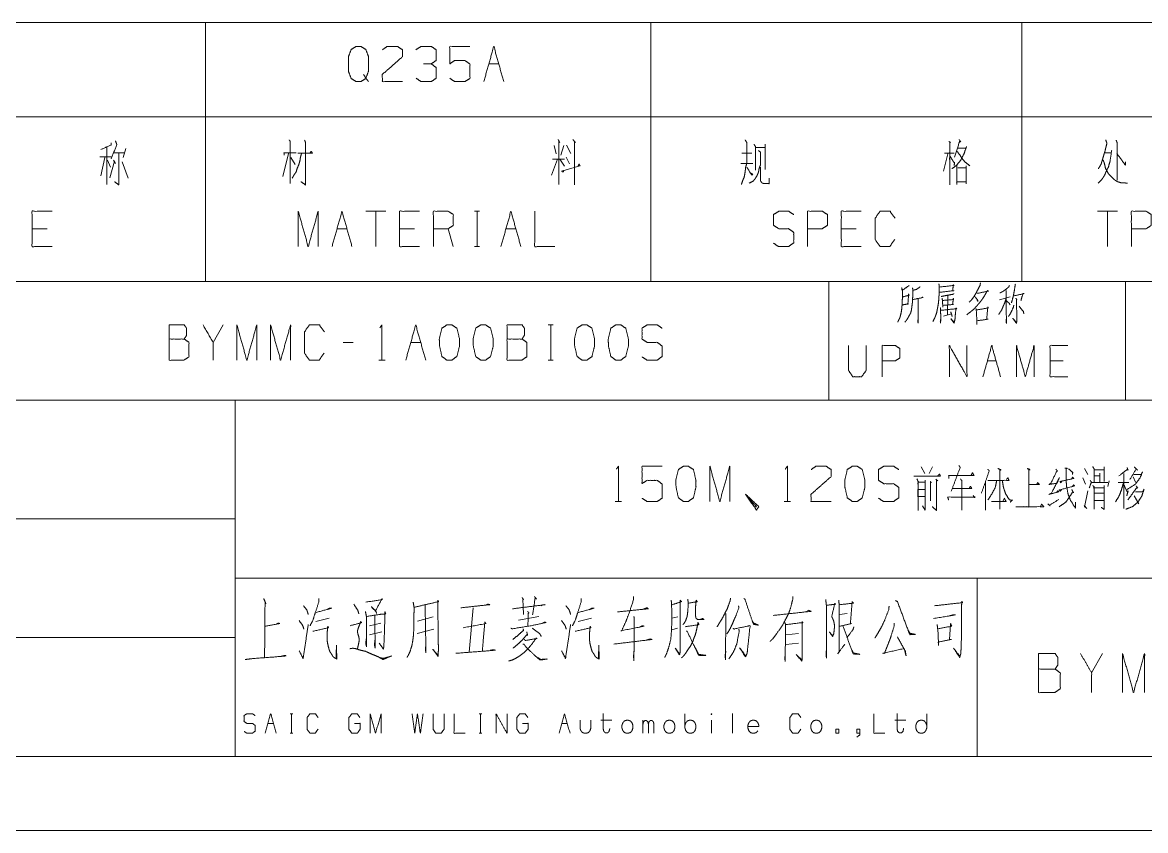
# Model space of a CAD drawing. Header units: millimetres. Extents: x 0 to 210, y 0 to 297.
# Drawn here: x 60.7 to 136.3, y 0 to 54.5 of the extents above; entities that cross this region are included whole.
import ezdxf

# ---------------------------------------------------------------- set-up
doc = ezdxf.new("R2010")
doc.units = ezdxf.units.MM
doc.layers.add('101', color=7, linetype='Continuous', true_color=0xffffff)

msp = doc.modelspace()

# ---------------------------------------------------------------- linework, layer by layer
at = {"layer": '101', "color": 72, "linetype": 'Continuous', "lineweight": 18}
for p, q in [((33, 54.463), (73, 54.463)), ((73, 54.463), (103, 54.463)), ((73, 54.463), (73, 48.113)), ((103, 54.463), (103, 48.113)), ((103, 54.463), (128, 54.463)), ((128, 54.463), (128, 48.113)), ((128, 54.463), (158, 54.463)), ((92.087, 51.675), (92.759, 51.675)), ((33, 48.113), (73, 48.113)), ((73, 48.113), (103, 48.113)), ((73, 48.113), (73, 37)), ((103, 48.113), (128, 48.113)), ((103, 48.113), (103, 37)), ((128, 48.113), (158, 48.113)), ((128, 48.113), (128, 37)), ((96.495, 46.175), (96.618, 45.6)), ((97.149, 46.175), (96.936, 45.525)), ((97.325, 46.2), (97.608, 45.625)), ((110.703, 46.25), (110.703, 44.55)), ((66.355, 46.075), (66.355, 43.55)), ((66.779, 45.675), (67.556, 45.675)), ((67.627, 45.975), (67.45, 45.35)), ((78.601, 45.625), (78.212, 44.075)), ((109.147, 45.65), (109.819, 45.65)), ((110.102, 46.025), (110.703, 46.025)), ((123.018, 45.6), (122.735, 44.45)), ((133.601, 45.675), (134.025, 45.675)), ((65.877, 45.4), (66.637, 45.4)), ((66.213, 45.35), (65.948, 44.125)), ((66.39, 45.175), (66.602, 44.7)), ((66.867, 45.125), (66.549, 44)), ((66.796, 45.175), (66.938, 44.95)), ((67.38, 45.075), (67.786, 43.975)), ((78.742, 45.35), (79.043, 44.9)), ((96.724, 45.25), (96.318, 44.175)), ((96.371, 45.25), (97.184, 45.25)), ((96.866, 45.25), (97.184, 44.775)), ((97.308, 45.375), (97.52, 44.925)), ((109.059, 44.95), (109.872, 44.95)), ((85.143, 41.737), (83.8, 41.737)), ((84.472, 41.737), (84.472, 39.362)), ((91.124, 41.737), (91.46, 41.737)), ((91.301, 41.737), (91.301, 39.362)), ((134.449, 41.737), (133.106, 41.737)), ((133.778, 41.737), (133.778, 39.362)), ((62.325, 40.563), (61.318, 40.563)), ((81.859, 40.563), (82.531, 40.563)), ((87.084, 40.563), (86.076, 40.563)), ((89.696, 39.362), (89.36, 40.563)), ((93.242, 40.563), (93.913, 40.563)), ((116.847, 40.563), (115.839, 40.563)), ((91.124, 39.362), (91.46, 39.362)), ((33, 37), (73, 37)), ((73, 37), (103, 37)), ((103, 37), (128, 37)), ((128, 37), (158, 37)), ((123.012, 36.054), (122.996, 34.751)), ((126.507, 35.767), (127.226, 35.966)), ((122.715, 34.663), (123.262, 34.818)), ((74.177, 34.078), (73.505, 32.903)), ((96.093, 34.078), (96.429, 34.078)), ((96.27, 34.078), (96.27, 31.703)), ((82.947, 32.903), (82.275, 32.903)), ((86.828, 32.903), (87.5, 32.903)), ((84.675, 31.703), (85.1, 31.703)), ((96.093, 31.703), (96.429, 31.703)), ((125.679, 31.649), (126.273, 31.649)), ((130.798, 31.649), (129.909, 31.649)), ((121.223, 24.503), (121.47, 24.053)), ((121.983, 24.503), (121.771, 24.053)), ((132.234, 24.403), (132.446, 24.003)), ((132.888, 24.303), (133.542, 24.303)), ((133.559, 24.503), (133.559, 23.528)), ((132.11, 23.778), (132.305, 23.353)), ((132.87, 23.903), (133.277, 23.903)), ((133.259, 24.078), (133.259, 23.453)), ((133.878, 23.578), (133.789, 23.178)), ((135.5, 23.828), (135.659, 23.478)), ((125.563, 23.453), (125.563, 21.603)), ((132.234, 21.803), (132.446, 22.903)), ((132.658, 23.453), (133.789, 23.453)), ((132.817, 23.103), (133.542, 23.103)), ((132.905, 22.728), (133.524, 22.728)), ((100.611, 22.178), (101.035, 22.178)), ((111.993, 22.178), (112.417, 22.178)), ((124.825, 22.428), (124.736, 22.603)), ((126.818, 22.378), (126.73, 22.178)), ((132.87, 22.253), (133.559, 22.253)), ((135.571, 22.553), (135.889, 22.028)), ((121.311, 21.878), (121.488, 21.603)), ((132.199, 21.903), (132.393, 21.703)), ((88.333, 14.393), (87.284, 14.117)), ((91.039, 15.014), (90.771, 12.013)), ((94.087, 14.186), (95.453, 14.428)), ((104.817, 14.393), (104.427, 14.324)), ((113.645, 14.842), (113.45, 14.738)), ((116.229, 14.635), (115.717, 14.566)), ((80.432, 14.083), (81.334, 14.324)), ((84.041, 13.807), (84.821, 13.979)), ((98.111, 14.083), (99.014, 14.324)), ((104.793, 13.634), (104.427, 13.531)), ((84.041, 13.186), (84.87, 13.393)), ((87.26, 13.289), (88.382, 13.565)), ((112.962, 13.289), (112.108, 13.186)), ((112.108, 12.53), (112.962, 12.634)), ((133.445, 11.925), (132.704, 10.628)), ((78.705, 7.873), (78.89, 7.873)), ((78.803, 7.873), (78.803, 6.562)), ((91.434, 7.873), (91.619, 7.873)), ((91.532, 7.873), (91.532, 6.562)), ((105.304, 6.907), (105.304, 7.873)), ((108.504, 7.887), (108.504, 6.562)), ((77.203, 7.224), (77.574, 7.224)), ((97.004, 7.224), (97.374, 7.224)), ((99.647, 7.431), (100.379, 7.431)), ((102.476, 6.562), (102.476, 7.431)), ((107.089, 7.431), (107.089, 6.562)), ((119.448, 7.431), (120.18, 7.431)), ((78.705, 6.562), (78.89, 6.562)), ((91.434, 6.562), (91.619, 6.562))]:
    msp.add_line(p, q, dxfattribs=at)
at = {"layer": '101', "color": 133, "linetype": 'Continuous', "lineweight": 18}
for p, q in [((25, 37), (205, 37)), ((115, 37), (115, 29)), ((135, 37), (135, 29)), ((25, 29), (205, 29)), ((75, 29), (75, 5)), ((25, 21), (75, 21)), ((75, 17), (184, 17)), ((125, 17), (125, 5)), ((25, 13), (75, 13)), ((25, 5), (205, 5)), ((25, 5), (205, 5)), ((0, 0), (210, 0))]:
    msp.add_line(p, q, dxfattribs=at)
at = {"layer": '101', "color": 72, "linetype": 'Continuous', "lineweight": 18}
for points, knots in [([(83.653, 50.95), (83.812, 50.7), (83.476, 50.475), (83.14, 50.475), (82.804, 50.7), (82.628, 51.175), (82.628, 52.15), (82.804, 52.625), (83.14, 52.85), (83.476, 52.85), (83.812, 52.625), (83.989, 52.15), (83.989, 51.2), (83.812, 50.7), (83.989, 50.475)], [0, 0, 0.043279, 0.102318, 0.151366, 0.210406, 0.284429, 0.426832, 0.500854, 0.559894, 0.608943, 0.667982, 0.742005, 0.880756, 0.958211, 1, 1]), ([(84.922, 52.625), (85.24, 52.85), (85.929, 52.85), (86.265, 52.625), (86.265, 52.15), (84.904, 50.95), (84.922, 50.475), (86.265, 50.475)], [0, 0, 0.069692, 0.192978, 0.265274, 0.350227, 0.67474, 0.759752, 1, 1]), ([(88.206, 51.675), (88.542, 51.9), (88.542, 52.625), (88.206, 52.85), (87.516, 52.85), (87.181, 52.625)], [0, 0, 0.153875, 0.429853, 0.583728, 0.846125, 1, 1]), ([(89.457, 50.7), (89.793, 50.475), (90.482, 50.475), (90.818, 50.7), (90.818, 51.65), (90.482, 51.9), (89.793, 51.9), (89.457, 51.675), (89.457, 52.85), (90.818, 52.85)], [0, 0, 0.062228, 0.168344, 0.230572, 0.376816, 0.441265, 0.547381, 0.609609, 0.790489, 1, 1]), ([(87.198, 50.7), (87.516, 50.475), (88.206, 50.475), (88.542, 50.7), (88.542, 51.425), (88.206, 51.675), (87.693, 51.675)], [0, 0, 0.124121, 0.343688, 0.472447, 0.703378, 0.836733, 1, 1]), ([(66.637, 46.35), (66.637, 46.2), (65.948, 45.9)], [0, 0, 0.166334, 1, 1]), ([(66.938, 46.475), (67.026, 46.225), (66.637, 45.275)], [0, 0, 0.205287, 1, 1]), ([(78.636, 46.55), (78.707, 46.45), (78.707, 43.6)], [0, 0, 0.041201, 1, 1]), ([(79.679, 46.525), (79.732, 46.375), (79.732, 43.525), (79.432, 43.725)], [0, 0, 0.047209, 0.892895, 1, 1]), ([(96.76, 46.575), (96.866, 46.375), (96.813, 46.45), (96.813, 43.55)], [0, 0, 0.070343, 0.098885, 1, 1]), ([(97.75, 46.575), (97.926, 46.375), (97.856, 46.45), (97.856, 43.525)], [0, 0, 0.081004, 0.112287, 1, 1]), ([(109.359, 46.55), (109.483, 46.35), (109.483, 45), (109.395, 44.7), (109.359, 44.375), (109.289, 44.025), (109.2, 43.825), (109.112, 43.55)], [0, 0, 0.076124, 0.513098, 0.61433, 0.720148, 0.835726, 0.906502, 1, 1]), ([(109.96, 46.25), (110.049, 46.1), (110.049, 44.5)], [0, 0, 0.098129, 1, 1]), ([(123.089, 46.45), (123.195, 46.35), (123.142, 46.425), (123.142, 43.525), (123.142, 45.65), (122.788, 45.65), (123.442, 45.65)], [0, 0, 0.023248, 0.037897, 0.500409, 0.839319, 0.895699, 1, 1]), ([(123.778, 46.575), (123.884, 46.425), (123.814, 46.45), (123.46, 45.375)], [0, 0, 0.13213, 0.186063, 1, 1]), ([(133.654, 46.55), (133.742, 46.325), (133.654, 46), (133.619, 45.825), (133.548, 45.6), (133.477, 45.35), (133.407, 45.125), (133.353, 44.925), (133.265, 44.775), (133.159, 44.6)], [0, 0, 0.116543, 0.278922, 0.364994, 0.478699, 0.603955, 0.717661, 0.817415, 0.901348, 1, 1]), ([(134.361, 46.525), (134.432, 46.35), (134.432, 43.825)], [0, 0, 0.06955, 1, 1]), ([(67.15, 45.675), (67.15, 43.525), (66.867, 43.725)], [0, 0, 0.861249, 1, 1]), ([(78.3, 45.525), (78.283, 45.675), (79.096, 45.675)], [0, 0, 0.156665, 1, 1]), ([(79.467, 45.625), (79.396, 45.375), (79.361, 45.15), (79.29, 44.9), (79.184, 44.65), (79.096, 44.375), (78.954, 44.175), (78.848, 43.975)], [0, 0, 0.146032, 0.274052, 0.420084, 0.572725, 0.735081, 0.872758, 1, 1]), ([(79.22, 45.65), (80.209, 45.65), (80.121, 45.775), (80.015, 45.65)], [0, 0, 0.757415, 0.87456, 1, 1]), ([(110.261, 45.825), (110.385, 45.725), (110.385, 44.85), (110.296, 44.6), (110.261, 44.375), (110.19, 44.2), (110.049, 43.95), (109.907, 43.775), (109.624, 43.625)], [0, 0, 0.062433, 0.405832, 0.509894, 0.59928, 0.673353, 0.786074, 0.87437, 1, 1]), ([(123.177, 45.425), (123.478, 44.95), (123.478, 45.025), (123.442, 44.825)], [0, 0, 0.668994, 0.75826, 1, 1]), ([(123.708, 46), (124.255, 46), (124.273, 46.1), (124.114, 45.625), (123.884, 45.175), (123.619, 44.85), (123.301, 44.6)], [0, 0, 0.220962, 0.261916, 0.463927, 0.667688, 0.836827, 1, 1]), ([(123.637, 45.775), (123.814, 45.55), (124.008, 45.25), (124.185, 45.05), (124.503, 44.8)], [0, 0, 0.21756, 0.48939, 0.692336, 1, 1]), ([(134.061, 45.85), (133.954, 45.125), (133.884, 44.9), (133.848, 44.725), (133.742, 44.55), (133.654, 44.35), (133.601, 44.2), (133.477, 44), (133.371, 43.85), (133.141, 43.625)], [0, 0, 0.296654, 0.39214, 0.464421, 0.547268, 0.635794, 0.700206, 0.795423, 0.869796, 1, 1]), ([(134.396, 45.65), (134.98, 44.85), (134.98, 45.075)], [0, 0, 0.814823, 1, 1]), ([(97.149, 44.5), (97.096, 44.375), (96.99, 44.45), (98.227, 44.8), (98.174, 44.925), (98.103, 44.775)], [0, 0, 0.073273, 0.143367, 0.837239, 0.910514, 1, 1]), ([(109.465, 44.7), (109.819, 44.175), (109.872, 44.225), (109.731, 44.325)], [0, 0, 0.720053, 0.802973, 1, 1]), ([(110.402, 44.7), (110.402, 43.775), (110.491, 43.65), (110.632, 43.6), (110.985, 43.6), (110.985, 43.975)], [0, 0, 0.472766, 0.551006, 0.627665, 0.808337, 1, 1]), ([(123.619, 44.8), (123.619, 43.55), (123.619, 43.725), (124.255, 43.725), (124.255, 43.6), (124.255, 44.8), (124.255, 44.675), (123.69, 44.675)], [0, 0, 0.306606, 0.349531, 0.505606, 0.536266, 0.830607, 0.861268, 1, 1]), ([(133.477, 45.2), (133.548, 45.025), (133.601, 44.825), (133.636, 44.65), (133.813, 44.3), (133.901, 44.2), (134.149, 43.95), (134.29, 43.825), (134.467, 43.725), (134.714, 43.65), (134.944, 43.65), (135.121, 43.625)], [0, 0, 0.075193, 0.157622, 0.228748, 0.384953, 0.438117, 0.578252, 0.653438, 0.734338, 0.837349, 0.928887, 1, 1]), ([(62.661, 39.362), (61.318, 39.362), (61.318, 41.737), (62.661, 41.737)], [0, 0, 0.26539, 0.73461, 1, 1]), ([(79.247, 39.362), (79.247, 41.737), (79.919, 39.362), (80.59, 41.737), (80.59, 39.362)], [0, 0, 0.245192, 0.5, 0.754808, 1, 1]), ([(81.524, 39.362), (82.195, 41.737), (82.867, 39.362)], [0, 0, 0.5, 1, 1]), ([(87.42, 39.362), (86.076, 39.362), (86.076, 41.737), (87.42, 41.737)], [0, 0, 0.265391, 0.734609, 1, 1]), ([(88.353, 39.362), (88.353, 41.737), (89.36, 41.737), (89.696, 41.513), (89.696, 40.788), (89.36, 40.563), (88.353, 40.563)], [0, 0, 0.400952, 0.571035, 0.639278, 0.761674, 0.829917, 1, 1]), ([(95.182, 41.737), (95.182, 39.362), (96.526, 39.362)], [0, 0, 0.638733, 1, 1]), ([(111.269, 39.588), (111.604, 39.362), (112.294, 39.362), (112.63, 39.613), (112.63, 40.313), (112.294, 40.563), (111.622, 40.563), (111.269, 40.788), (111.269, 41.513), (111.622, 41.737), (112.294, 41.737), (112.63, 41.513)], [0, 0, 0.068036, 0.184055, 0.254519, 0.372335, 0.4428, 0.555844, 0.62637, 0.748394, 0.81892, 0.931964, 1, 1]), ([(113.563, 39.362), (113.563, 41.737), (114.57, 41.737), (114.906, 41.513), (114.906, 40.788), (114.553, 40.563), (113.563, 40.563)], [0, 0, 0.401146, 0.571312, 0.639588, 0.762044, 0.832819, 1, 1]), ([(117.183, 39.362), (115.839, 39.362), (115.839, 41.737), (117.183, 41.737)], [0, 0, 0.26539, 0.73461, 1, 1]), ([(119.441, 39.838), (119.106, 39.362), (118.452, 39.362), (118.116, 39.838), (118.116, 41.263), (118.452, 41.737), (119.123, 41.737), (119.459, 41.263)], [0, 0, 0.114569, 0.243367, 0.357936, 0.638584, 0.753153, 0.885432, 1, 1]), ([(135.383, 39.362), (135.383, 41.737), (136.39, 41.737), (136.726, 41.513), (136.726, 40.788), (136.39, 40.563), (135.383, 40.563)], [0, 0, 0.400952, 0.571035, 0.639278, 0.761674, 0.829917, 1, 1]), ([(120.421, 36.739), (120.359, 36.695), (119.937, 36.407), (119.906, 36.584), (119.953, 36.407), (119.953, 35.833), (119.937, 35.48), (119.922, 35.237), (119.89, 34.994), (119.843, 34.774), (119.781, 34.553), (119.703, 34.398), (119.641, 34.266)], [0, 0, 0.024363, 0.186801, 0.243941, 0.302153, 0.485022, 0.597667, 0.675194, 0.753199, 0.825098, 0.89819, 0.953346, 1, 1]), ([(121.155, 36.65), (120.905, 36.474), (120.671, 36.407), (120.64, 36.584), (120.671, 36.319), (120.655, 36.054), (120.64, 35.767), (120.624, 35.524), (120.593, 35.303), (120.562, 35.061), (120.515, 34.884), (120.437, 34.751), (120.359, 34.597), (120.281, 34.464), (120.203, 34.354), (120.124, 34.266)], [0, 0, 0.096321, 0.172939, 0.229417, 0.313418, 0.396987, 0.487496, 0.564125, 0.634337, 0.711437, 0.768975, 0.817389, 0.871906, 0.920319, 0.962889, 1, 1]), ([(122.419, 36.849), (122.434, 36.65), (122.434, 36.297), (122.419, 35.966), (122.403, 35.745), (122.372, 35.458), (122.325, 35.215), (122.278, 34.95), (122.216, 34.751), (122.138, 34.553), (122.013, 34.31)], [0, 0, 0.076502, 0.212087, 0.33934, 0.424292, 0.535106, 0.630037, 0.733303, 0.813246, 0.895185, 1, 1]), ([(122.465, 36.628), (123.433, 36.739), (123.387, 36.783), (123.34, 36.385), (123.418, 36.385), (122.45, 36.275)], [0, 0, 0.391079, 0.41692, 0.577582, 0.608917, 1, 1]), ([(124.994, 36.231), (125.041, 36.209), (125.743, 36.363), (125.696, 36.407), (125.571, 36.187), (125.431, 35.944), (125.29, 35.745), (125.134, 35.546), (124.963, 35.348), (124.775, 35.149), (124.572, 34.972), (124.416, 34.862), (124.291, 34.751)], [0, 0, 0.017096, 0.254607, 0.275862, 0.359625, 0.452277, 0.53264, 0.616084, 0.702808, 0.792985, 0.881825, 0.94496, 1, 1]), ([(125.212, 36.915), (125.197, 36.761), (125.009, 36.407), (124.9, 36.187), (124.775, 35.988), (124.619, 35.767), (124.463, 35.613)], [0, 0, 0.101774, 0.363751, 0.525154, 0.678922, 0.85608, 1, 1]), ([(127.163, 36.739), (127.132, 36.65), (126.929, 36.474), (126.71, 36.319), (126.523, 36.231)], [0, 0, 0.111852, 0.433096, 0.752713, 1, 1]), ([(126.945, 36.407), (126.96, 34.663), (126.976, 34.177), (126.945, 34.266), (126.96, 34.464)], [0, 0, 0.691282, 0.883883, 0.921006, 1, 1]), ([(127.569, 36.827), (127.553, 36.717), (127.475, 36.253), (127.413, 35.944), (127.304, 35.568)], [0, 0, 0.086565, 0.451628, 0.696475, 1, 1]), ([(119.984, 35.414), (120.015, 35.436), (120.374, 35.502), (120.327, 35.48), (120.374, 36.165), (120.405, 36.076), (119.968, 35.966)], [0, 0, 0.022686, 0.239276, 0.269989, 0.676988, 0.732559, 1, 1]), ([(120.655, 35.789), (121.358, 35.922), (121.311, 35.944), (121.233, 35.9)], [0, 0, 0.834812, 0.895274, 1, 1]), ([(121.014, 35.833), (121.014, 34.199), (120.999, 34.31), (121.014, 34.487)], [0, 0, 0.849784, 0.907773, 1, 1]), ([(123.418, 36.187), (123.371, 36.143), (122.981, 36.076), (122.762, 36.032), (122.559, 35.988)], [0, 0, 0.072252, 0.516596, 0.766865, 1, 1]), ([(122.637, 35.878), (122.653, 35.723), (122.684, 35.281), (122.668, 35.392), (123.402, 35.458), (123.34, 35.458), (123.387, 35.855), (123.418, 35.789), (122.653, 35.723)], [0, 0, 0.056492, 0.217482, 0.25803, 0.525927, 0.548636, 0.694166, 0.720796, 1, 1]), ([(124.822, 35.988), (124.853, 35.966), (125.025, 35.767), (125.041, 35.657), (124.978, 35.811)], [0, 0, 0.066042, 0.519584, 0.712131, 1, 1]), ([(126.945, 35.855), (126.851, 35.568), (126.742, 35.326), (126.648, 35.083), (126.554, 34.95), (126.445, 34.774)], [0, 0, 0.251918, 0.474133, 0.691325, 0.826698, 1, 1]), ([(126.96, 35.701), (127.163, 35.524), (127.21, 35.436)], [0, 0, 0.729093, 1, 1]), ([(127.6, 35.878), (127.678, 35.767), (127.647, 35.789), (127.663, 34.619), (127.663, 34.332), (127.647, 34.177), (127.397, 34.531), (127.647, 34.222)], [0, 0, 0.051678, 0.066295, 0.513631, 0.623345, 0.682723, 0.848096, 1, 1]), ([(127.444, 36.032), (128.147, 36.187), (128.084, 36.209), (127.944, 35.723)], [0, 0, 0.55707, 0.608361, 1, 1]), ([(122.512, 35.237), (122.528, 35.039), (122.544, 34.531), (122.528, 34.199), (122.512, 34.288), (122.544, 34.509)], [0, 0, 0.147472, 0.523364, 0.768667, 0.835021, 1, 1]), ([(122.544, 35.061), (123.605, 35.171), (123.574, 35.237), (123.558, 35.127), (123.511, 34.619), (123.496, 34.42), (123.433, 34.199), (123.23, 34.487), (123.449, 34.266)], [0, 0, 0.374082, 0.399751, 0.438832, 0.617592, 0.687461, 0.76789, 0.891106, 1, 1]), ([(123.215, 34.95), (123.277, 34.774), (123.308, 34.641)], [0, 0, 0.579211, 1, 1]), ([(124.9, 35.193), (124.931, 35.127), (124.963, 34.575), (124.978, 34.509), (124.978, 34.111), (124.963, 34.288), (124.963, 34.354), (125.728, 34.464), (125.634, 34.464), (125.712, 35.281), (125.743, 35.237), (125.696, 35.215), (124.947, 35.083)], [0, 0, 0.01883, 0.160989, 0.178488, 0.28068, 0.326276, 0.343307, 0.542027, 0.566111, 0.777128, 0.791034, 0.804346, 1, 1]), ([(127.46, 35.414), (127.444, 35.303), (127.272, 34.906), (127.101, 34.641)], [0, 0, 0.12962, 0.632946, 1, 1]), ([(127.819, 35.348), (128.1, 34.994), (128.147, 34.818)], [0, 0, 0.711827, 1, 1]), ([(70.557, 33.128), (70.557, 34.078), (71.564, 34.078), (71.723, 33.853), (71.723, 33.378), (71.564, 33.128), (70.557, 33.128), (70.557, 31.703), (71.547, 31.703), (71.883, 31.928), (71.883, 32.903), (71.564, 33.128)], [0, 0, 0.115917, 0.238847, 0.272469, 0.330428, 0.366584, 0.489514, 0.663389, 0.784163, 0.833486, 0.952454, 1, 1]), ([(73.505, 31.703), (73.505, 32.903), (72.833, 34.078)], [0, 0, 0.469959, 1, 1]), ([(75.11, 31.703), (75.11, 34.078), (75.782, 31.703), (76.453, 34.078), (76.453, 31.703)], [0, 0, 0.245192, 0.5, 0.754808, 1, 1]), ([(77.386, 31.703), (77.386, 34.078), (78.058, 31.703), (78.73, 34.078), (78.73, 31.703)], [0, 0, 0.245192, 0.5, 0.754808, 1, 1]), ([(80.988, 32.178), (80.653, 31.703), (79.999, 31.703), (79.663, 32.178), (79.663, 33.603), (79.999, 34.078), (80.67, 34.078), (81.006, 33.603)], [0, 0, 0.114568, 0.243367, 0.357935, 0.638584, 0.753153, 0.885432, 1, 1]), ([(84.746, 33.878), (84.887, 34.078), (84.887, 31.703)], [0, 0, 0.093488, 1, 1]), ([(89.599, 31.703), (89.935, 31.953), (90.112, 32.653), (90.112, 33.128), (89.935, 33.853), (89.599, 34.078), (89.264, 34.078), (88.928, 33.853), (88.751, 33.128), (88.769, 32.653), (88.928, 31.953), (89.264, 31.703), (89.599, 31.703)], [0, 0, 0.067526, 0.183972, 0.260584, 0.380943, 0.446141, 0.500306, 0.565504, 0.685863, 0.762528, 0.87831, 0.945835, 1, 1]), ([(91.876, 31.703), (92.212, 31.953), (92.388, 32.653), (92.388, 33.128), (92.212, 33.853), (91.876, 34.078), (91.54, 34.078), (91.204, 33.853), (91.028, 33.128), (91.045, 32.653), (91.204, 31.953), (91.54, 31.703), (91.876, 31.703)], [0, 0, 0.067526, 0.183972, 0.260584, 0.380943, 0.446142, 0.500306, 0.565504, 0.685863, 0.762529, 0.87831, 0.945835, 1, 1]), ([(93.322, 33.128), (93.322, 34.078), (94.329, 34.078), (94.488, 33.853), (94.488, 33.378), (94.329, 33.128), (93.322, 33.128), (93.322, 31.703), (94.311, 31.703), (94.647, 31.928), (94.647, 32.903), (94.329, 33.128)], [0, 0, 0.115917, 0.238846, 0.272469, 0.330427, 0.366584, 0.489514, 0.663389, 0.784162, 0.833485, 0.952453, 1, 1]), ([(98.705, 31.703), (99.041, 31.953), (99.218, 32.653), (99.218, 33.128), (99.041, 33.853), (98.705, 34.078), (98.37, 34.078), (98.034, 33.853), (97.857, 33.128), (97.875, 32.653), (98.034, 31.953), (98.37, 31.703), (98.705, 31.703)], [0, 0, 0.067525, 0.183971, 0.260583, 0.380942, 0.44614, 0.500306, 0.565504, 0.685863, 0.762528, 0.878308, 0.945834, 1, 1]), ([(100.982, 31.703), (101.318, 31.953), (101.494, 32.653), (101.494, 33.128), (101.318, 33.853), (100.982, 34.078), (100.646, 34.078), (100.31, 33.853), (100.133, 33.128), (100.151, 32.653), (100.31, 31.953), (100.646, 31.703), (100.982, 31.703)], [0, 0, 0.067526, 0.183972, 0.260584, 0.380943, 0.446141, 0.500306, 0.565504, 0.685863, 0.762528, 0.87831, 0.945835, 1, 1]), ([(102.41, 31.928), (102.746, 31.703), (103.435, 31.703), (103.771, 31.953), (103.771, 32.653), (103.435, 32.903), (102.763, 32.903), (102.41, 33.128), (102.41, 33.853), (102.763, 34.078), (103.435, 34.078), (103.771, 33.853)], [0, 0, 0.068036, 0.184054, 0.254519, 0.372335, 0.4428, 0.555844, 0.62637, 0.748394, 0.81892, 0.931964, 1, 1]), ([(116.331, 32.687), (116.331, 31.009), (116.612, 30.589), (117.205, 30.589), (117.517, 31.009), (117.517, 32.687)], [0, 0, 0.337151, 0.438598, 0.557782, 0.662849, 1, 1]), ([(118.594, 30.589), (118.594, 32.687), (119.484, 32.687), (119.78, 32.488), (119.78, 31.848), (119.468, 31.649), (118.594, 31.649)], [0, 0, 0.401145, 0.571312, 0.639588, 0.762043, 0.832818, 1, 1]), ([(123.12, 30.589), (123.12, 32.687), (124.306, 30.589), (124.306, 32.687)], [0, 0, 0.317574, 0.682426, 1, 1]), ([(125.383, 30.589), (125.976, 32.687), (126.569, 30.589)], [0, 0, 0.5, 1, 1]), ([(127.646, 30.589), (127.646, 32.687), (128.239, 30.589), (128.832, 32.687), (128.832, 30.589)], [0, 0, 0.245192, 0.5, 0.754808, 1, 1]), ([(131.095, 30.589), (129.909, 30.589), (129.909, 32.687), (131.095, 32.687)], [0, 0, 0.26539, 0.73461, 1, 1]), ([(100.681, 24.353), (100.823, 24.553), (100.823, 22.178)], [0, 0, 0.093488, 1, 1]), ([(102.41, 22.403), (102.746, 22.178), (103.435, 22.178), (103.771, 22.403), (103.771, 23.353), (103.435, 23.603), (102.746, 23.603), (102.41, 23.378), (102.41, 24.553), (103.771, 24.553)], [0, 0, 0.062228, 0.168343, 0.230571, 0.376816, 0.441266, 0.547381, 0.609609, 0.79049, 1, 1]), ([(105.535, 22.178), (105.871, 22.428), (106.047, 23.128), (106.047, 23.603), (105.871, 24.328), (105.535, 24.553), (105.199, 24.553), (104.863, 24.328), (104.686, 23.603), (104.704, 23.128), (104.863, 22.428), (105.199, 22.178), (105.535, 22.178)], [0, 0, 0.067526, 0.183971, 0.260584, 0.380943, 0.446141, 0.500306, 0.565504, 0.685863, 0.762528, 0.87831, 0.945835, 1, 1]), ([(106.981, 22.178), (106.981, 24.553), (107.652, 22.178), (108.324, 24.553), (108.324, 22.178)], [0, 0, 0.245192, 0.5, 0.754808, 1, 1]), ([(112.064, 24.353), (112.205, 24.553), (112.205, 22.178)], [0, 0, 0.093488, 1, 1]), ([(113.81, 24.328), (114.128, 24.553), (114.817, 24.553), (115.153, 24.328), (115.153, 23.853), (113.792, 22.653), (113.81, 22.178), (115.153, 22.178)], [0, 0, 0.069693, 0.192977, 0.265274, 0.350227, 0.67474, 0.759752, 1, 1]), ([(116.917, 22.178), (117.253, 22.428), (117.43, 23.128), (117.43, 23.603), (117.253, 24.328), (116.917, 24.553), (116.581, 24.553), (116.245, 24.328), (116.069, 23.603), (116.086, 23.128), (116.245, 22.428), (116.581, 22.178), (116.917, 22.178)], [0, 0, 0.067526, 0.183971, 0.260584, 0.380943, 0.446141, 0.500306, 0.565504, 0.685863, 0.762528, 0.87831, 0.945835, 1, 1]), ([(118.345, 22.403), (118.681, 22.178), (119.37, 22.178), (119.706, 22.428), (119.706, 23.128), (119.37, 23.378), (118.699, 23.378), (118.345, 23.603), (118.345, 24.328), (118.699, 24.553), (119.37, 24.553), (119.706, 24.328)], [0, 0, 0.068035, 0.184055, 0.25452, 0.372335, 0.442799, 0.555843, 0.62637, 0.748394, 0.818921, 0.931965, 1, 1]), ([(123.764, 24.603), (123.853, 24.478), (123.252, 22.878)], [0, 0, 0.082206, 1, 1]), ([(125.705, 24.353), (125.811, 24.253), (125.281, 22.728)], [0, 0, 0.082805, 1, 1]), ([(126.394, 24.403), (126.606, 24.303), (126.518, 24.278), (126.518, 21.653)], [0, 0, 0.079453, 0.110573, 1, 1]), ([(128.353, 24.403), (128.565, 24.303), (128.476, 24.378), (128.476, 21.828), (127.593, 21.828), (129.484, 21.828), (129.342, 22.003), (129.254, 21.828)], [0, 0, 0.038464, 0.057477, 0.475756, 0.620718, 0.930937, 0.967842, 1, 1]), ([(130.293, 24.353), (130.417, 24.228), (130.382, 24.253), (129.957, 23.403), (129.834, 23.328), (130.364, 23.403), (130.541, 23.803), (129.993, 22.728), (129.834, 22.653), (130.505, 22.828), (130.417, 22.903), (130.364, 22.828)], [0, 0, 0.038477, 0.04795, 0.255776, 0.28743, 0.404589, 0.500261, 0.764229, 0.802705, 0.954549, 0.979905, 1, 1]), ([(130.912, 24.428), (131.071, 24.403), (131, 24.428), (130.983, 23.678), (131.018, 23.203), (131.124, 22.653), (131.283, 22.253), (131.619, 21.728), (131.619, 22.128)], [0, 0, 0.046322, 0.067894, 0.283696, 0.420711, 0.581837, 0.705665, 0.884938, 1, 1]), ([(131.159, 24.378), (131.442, 24.128), (131.442, 24.153), (131.407, 24.003)], [0, 0, 0.678191, 0.72311, 1, 1]), ([(132.782, 24.528), (132.888, 24.353), (132.888, 23.453)], [0, 0, 0.185244, 1, 1]), ([(135.094, 24.478), (135.164, 24.278), (135.129, 24.353), (134.546, 23.903)], [0, 0, 0.205602, 0.285965, 1, 1]), ([(135.588, 24.503), (135.801, 24.278), (135.712, 24.378), (135.288, 23.653)], [0, 0, 0.241072, 0.345119, 1, 1]), ([(120.728, 23.878), (122.513, 23.878), (122.46, 24.028), (122.336, 23.903)], [0, 0, 0.842002, 0.917042, 1, 1]), ([(120.94, 23.703), (121.011, 23.528), (121.011, 21.578), (121.011, 23.478), (121.488, 23.478), (121.488, 23.603), (121.488, 21.603), (121.488, 22.978), (120.993, 22.978), (120.993, 22.503), (121.47, 22.503)], [0, 0, 0.019945, 0.226008, 0.426788, 0.477219, 0.490428, 0.701775, 0.847076, 0.899374, 0.949569, 1, 1]), ([(121.824, 23.528), (121.912, 23.453), (121.841, 23.478), (121.841, 22.228)], [0, 0, 0.080444, 0.13249, 1, 1]), ([(122.212, 23.678), (122.336, 23.578), (122.248, 23.653), (122.248, 21.578), (121.965, 21.828)], [0, 0, 0.058327, 0.100823, 0.861606, 1, 1]), ([(123.093, 23.728), (123.075, 23.928), (124.772, 23.928), (124.683, 24.128), (124.595, 23.953)], [0, 0, 0.086832, 0.820653, 0.915216, 1, 1]), ([(123.87, 23.703), (123.959, 23.578), (123.959, 21.603)], [0, 0, 0.071936, 1, 1]), ([(125.723, 23.603), (127.137, 23.603), (127.066, 23.778), (126.96, 23.653)], [0, 0, 0.800377, 0.907211, 1, 1]), ([(126.306, 23.553), (126.217, 23.128), (125.988, 22.703), (125.723, 22.278)], [0, 0, 0.306099, 0.646782, 1, 1]), ([(126.695, 23.578), (126.765, 23.128), (126.907, 22.703), (127.154, 22.303), (127.313, 22.253), (127.366, 22.278), (127.225, 22.128)], [0, 0, 0.252323, 0.500428, 0.760971, 0.853335, 0.88581, 1, 1]), ([(130.7, 23.553), (130.629, 23.428), (130.576, 23.528), (131.513, 23.728), (131.424, 23.828), (131.354, 23.678)], [0, 0, 0.094854, 0.169618, 0.80232, 0.890469, 1, 1]), ([(132.605, 23.603), (132.693, 23.478), (132.552, 23.103)], [0, 0, 0.2764, 1, 1]), ([(134.493, 23.453), (135.217, 23.453), (134.881, 23.453), (134.881, 24.053), (134.881, 21.703)], [0, 0, 0.180695, 0.264432, 0.414039, 1, 1]), ([(135.553, 24.003), (136.048, 24.003), (136.136, 24.178), (135.977, 23.778), (135.659, 23.353), (135.094, 22.978)], [0, 0, 0.212317, 0.296425, 0.481102, 0.708862, 1, 1]), ([(123.322, 23.053), (124.63, 23.053), (124.542, 23.203), (124.454, 23.053)], [0, 0, 0.789755, 0.894878, 1, 1]), ([(128.494, 23.328), (129.183, 23.328), (129.077, 23.453), (128.989, 23.303)], [0, 0, 0.670977, 0.830538, 1, 1]), ([(130.682, 22.978), (130.594, 22.878), (130.523, 22.953), (131.566, 23.228), (131.495, 23.303), (131.407, 23.178)], [0, 0, 0.084941, 0.15054, 0.836963, 0.902567, 1, 1]), ([(131.371, 22.978), (131.495, 22.753), (131.442, 22.853), (131.265, 22.553), (130.983, 22.153), (130.823, 22.028), (130.523, 21.828)], [0, 0, 0.144964, 0.208864, 0.405443, 0.682005, 0.796225, 1, 1]), ([(132.782, 23.253), (132.87, 23.178), (132.87, 21.653)], [0, 0, 0.070639, 1, 1]), ([(133.559, 23.253), (133.559, 21.653), (133.347, 21.778)], [0, 0, 0.866648, 1, 1]), ([(134.846, 23.428), (134.722, 22.978), (134.563, 22.553), (134.316, 22.153)], [0, 0, 0.335552, 0.661824, 1, 1]), ([(134.899, 23.253), (135.147, 22.753), (135.164, 22.903), (135.076, 22.553)], [0, 0, 0.521432, 0.6626, 1, 1]), ([(135.659, 22.828), (136.136, 22.828), (136.242, 23.003), (136.083, 22.528), (135.818, 22.128), (135.465, 21.828), (135.005, 21.653)], [0, 0, 0.182282, 0.260441, 0.451778, 0.635079, 0.812172, 1, 1]), ([(135.712, 23.228), (135.818, 23.078), (135.765, 23.128), (135.147, 22.278)], [0, 0, 0.14046, 0.196184, 1, 1]), ([(109.522, 22.453), (110.123, 21.828), (109.982, 21.828), (109.381, 22.678), (110.123, 21.603), (110.282, 21.828), (109.381, 22.678)], [0, 0, 0.178025, 0.207057, 0.420795, 0.689032, 0.745609, 1, 1]), ([(123.075, 22.278), (123.004, 22.478), (124.842, 22.478), (124.736, 22.528)], [0, 0, 0.097864, 0.945909, 1, 1]), ([(125.952, 22.178), (126.942, 22.178), (126.818, 22.403)], [0, 0, 0.794017, 1, 1]), ([(129.745, 22.028), (129.922, 21.878), (129.851, 21.928), (130.488, 22.303)], [0, 0, 0.219319, 0.30124, 1, 1]), ([(76.92, 15.635), (77.067, 15.29), (77.018, 15.394), (76.993, 14.669), (76.993, 12.634), (76.969, 11.668)], [0, 0, 0.088892, 0.116032, 0.287979, 0.770794, 1, 1]), ([(79.602, 15.152), (79.822, 14.876), (79.871, 14.738), (79.919, 14.566)], [0, 0, 0.519919, 0.73571, 1, 1]), ([(80.627, 15.635), (80.627, 15.394), (80.383, 14.635), (80.212, 14.117), (80.041, 13.807)], [0, 0, 0.124612, 0.535976, 0.81716, 1, 1]), ([(82.992, 15.256), (83.26, 14.842), (83.333, 14.6)], [0, 0, 0.661597, 1, 1]), ([(83.797, 15.394), (84.919, 15.566), (84.894, 15.635), (84.455, 14.807), (84.163, 15.083), (84.48, 14.773), (84.529, 14.635)], [0, 0, 0.36175, 0.385072, 0.683729, 0.811932, 0.953357, 1, 1]), ([(86.991, 15.394), (87.064, 14.98), (87.04, 14.566), (87.04, 13.841), (87.016, 13.186), (86.967, 12.806), (86.894, 12.427), (86.772, 12.047), (86.674, 11.84), (86.577, 11.668)], [0, 0, 0.110336, 0.219176, 0.409317, 0.581468, 0.681885, 0.783317, 0.887931, 0.947989, 1, 1]), ([(87.064, 15.049), (88.699, 15.428), (88.65, 15.532), (88.65, 15.014), (88.674, 13.6), (88.674, 12.772), (88.699, 12.254), (88.674, 11.909), (88.674, 11.737), (88.308, 12.22), (88.65, 11.84)], [0, 0, 0.25021, 0.267274, 0.344453, 0.555439, 0.678925, 0.756189, 0.80777, 0.833496, 0.923863, 1, 1]), ([(87.796, 15.187), (87.845, 12.461), (87.845, 11.978), (87.821, 12.185), (87.845, 12.599)], [0, 0, 0.711345, 0.837386, 0.891778, 1, 1]), ([(90.21, 15.014), (92.137, 15.221), (92.039, 15.256), (91.869, 15.187)], [0, 0, 0.870758, 0.917254, 1, 1]), ([(93.673, 14.945), (95.868, 15.221), (95.746, 15.221), (95.6, 15.152)], [0, 0, 0.886329, 0.935184, 1, 1]), ([(94.331, 15.704), (94.429, 15.566), (94.38, 15.566), (94.429, 14.566)], [0, 0, 0.138589, 0.178592, 1, 1]), ([(95.161, 15.773), (95.307, 15.601), (95.209, 15.67), (95.039, 14.531)], [0, 0, 0.151118, 0.230946, 1, 1]), ([(97.282, 15.152), (97.501, 14.876), (97.55, 14.738), (97.599, 14.566)], [0, 0, 0.519919, 0.73571, 1, 1]), ([(98.306, 15.635), (98.306, 15.394), (98.062, 14.635), (97.892, 14.117), (97.721, 13.807)], [0, 0, 0.124612, 0.535977, 0.81716, 1, 1]), ([(101.842, 15.773), (101.842, 15.566), (101.525, 14.6), (101.305, 14.048), (101.037, 13.462), (100.988, 13.462), (102.549, 13.772), (102.452, 13.807), (102.232, 13.703)], [0, 0, 0.046524, 0.275032, 0.408547, 0.553503, 0.564467, 0.922193, 0.945451, 1, 1]), ([(104.378, 15.532), (104.402, 15.256), (104.427, 14.393), (104.402, 13.565), (104.353, 12.91), (104.207, 12.323), (104.061, 11.909), (103.939, 11.668)], [0, 0, 0.070329, 0.28934, 0.499598, 0.66644, 0.819873, 0.931328, 1, 1]), ([(104.451, 15.221), (105.085, 15.428), (104.988, 15.497), (104.988, 12.151), (104.963, 11.909), (104.939, 11.84), (104.646, 12.289), (104.939, 11.909)], [0, 0, 0.122096, 0.143967, 0.756448, 0.800872, 0.814267, 0.912285, 1, 1]), ([(105.5, 15.601), (105.524, 15.256), (105.5, 14.807), (105.451, 14.428), (105.354, 14.152), (105.232, 13.945), (105.158, 13.876)], [0, 0, 0.190955, 0.438946, 0.650197, 0.811822, 0.94447, 1, 1]), ([(105.549, 15.325), (106.134, 15.428), (106.061, 15.532), (106.012, 15.014), (106.012, 14.566), (106.037, 14.324), (106.158, 14.221), (106.598, 14.221), (106.5, 14.29), (106.329, 14.221)], [0, 0, 0.2097, 0.254412, 0.437767, 0.595973, 0.681594, 0.738018, 0.892888, 0.935041, 1, 1]), ([(108.377, 15.67), (108.353, 15.497), (108.182, 15.014), (108.011, 14.669), (107.792, 14.255), (107.621, 13.979), (107.475, 13.738)], [0, 0, 0.081145, 0.319755, 0.499048, 0.717309, 0.868472, 1, 1]), ([(108.914, 15.152), (108.938, 15.014), (108.719, 14.428), (108.621, 14.221), (108.475, 13.876), (108.328, 13.565), (108.133, 13.255)], [0, 0, 0.067376, 0.368458, 0.47848, 0.658655, 0.823687, 1, 1]), ([(109.28, 15.635), (109.353, 15.566), (109.914, 13.91), (110.255, 13.841), (109.938, 13.979), (109.841, 14.117)], [0, 0, 0.037082, 0.681736, 0.810183, 0.937685, 1, 1]), ([(112.572, 15.773), (112.572, 15.601), (112.425, 15.014), (112.279, 14.6), (112.133, 14.324), (111.864, 13.807), (111.474, 13.255), (111.206, 12.91), (111.035, 12.737)], [0, 0, 0.049752, 0.224096, 0.350741, 0.440843, 0.608969, 0.803946, 0.929998, 1, 1]), ([(114.79, 15.566), (114.839, 15.152), (114.839, 11.633), (114.815, 11.909), (114.839, 12.22)], [0, 0, 0.092137, 0.86992, 0.931161, 1, 1]), ([(114.864, 15.187), (115.473, 15.256), (115.4, 15.325), (115.205, 14.462), (115.205, 14.393), (115.254, 14.29), (115.327, 14.117), (115.376, 13.876), (115.376, 13.669), (115.351, 13.427), (115.327, 13.255), (115.254, 13.082), (115.034, 13.393), (115.254, 13.117)], [0, 0, 0.163215, 0.189964, 0.425151, 0.443502, 0.473933, 0.523768, 0.589295, 0.644348, 0.708904, 0.755239, 0.805074, 0.906208, 1, 1]), ([(115.668, 15.532), (115.693, 15.221), (115.693, 12.047), (115.595, 11.909), (116.083, 12.565)], [0, 0, 0.069653, 0.779472, 0.817267, 1, 1]), ([(115.717, 15.221), (116.669, 15.325), (116.571, 15.428), (116.449, 13.945), (116.522, 13.945), (115.742, 13.772)], [0, 0, 0.276543, 0.31765, 0.747833, 0.76898, 1, 1]), ([(119.497, 15.497), (119.619, 15.428), (120.448, 13.22), (120.839, 13.22), (120.473, 13.289), (120.326, 13.531)], [0, 0, 0.039541, 0.70512, 0.815248, 0.920313, 1, 1]), ([(122.13, 15.152), (124.009, 15.359), (123.96, 15.463), (123.935, 14.945), (123.935, 13.013), (123.911, 12.254), (123.887, 11.909), (123.838, 11.737), (123.813, 11.668), (123.399, 12.289), (123.813, 11.771)], [0, 0, 0.26165, 0.277494, 0.349234, 0.616765, 0.721921, 0.769814, 0.794638, 0.804772, 0.908173, 1, 1]), ([(80.456, 14.704), (81.505, 14.98), (81.334, 14.98), (81.163, 14.876)], [0, 0, 0.74542, 0.862771, 1, 1]), ([(83.772, 14.773), (83.846, 14.393), (83.846, 12.392), (83.797, 12.634), (83.846, 12.979)], [0, 0, 0.129595, 0.800553, 0.883167, 1, 1]), ([(83.846, 14.428), (84.724, 14.566), (85.138, 14.6), (85.09, 14.738), (85.065, 13.669), (85.041, 13.013), (85.016, 12.461), (84.992, 12.22), (84.699, 12.634)], [0, 0, 0.198437, 0.291328, 0.324004, 0.562829, 0.709268, 0.832621, 0.886809, 1, 1]), ([(84.407, 14.462), (84.407, 13.6), (84.431, 12.772), (84.431, 12.289), (84.382, 12.53), (84.431, 12.944)], [0, 0, 0.304008, 0.595981, 0.766226, 0.853067, 1, 1]), ([(94.697, 14.773), (94.795, 14.669), (94.746, 14.635), (94.722, 13.807)], [0, 0, 0.138047, 0.196037, 1, 1]), ([(98.135, 14.704), (99.184, 14.98), (99.014, 14.98), (98.843, 14.876)], [0, 0, 0.74542, 0.862771, 1, 1]), ([(100.769, 14.738), (102.842, 14.945), (102.745, 15.014), (102.476, 14.911)], [0, 0, 0.83656, 0.884539, 1, 1]), ([(101.866, 14.428), (101.891, 14.255), (101.866, 11.461), (101.842, 11.737), (101.866, 12.082)], [0, 0, 0.048505, 0.826565, 0.903707, 1, 1]), ([(108.06, 14.635), (108.036, 11.53), (108.011, 11.806), (108.06, 12.082)], [0, 0, 0.847819, 0.923473, 1, 1]), ([(111.254, 14.497), (113.791, 14.773), (113.645, 14.842)], [0, 0, 0.940373, 1, 1]), ([(119.058, 15.118), (119.034, 14.876), (118.765, 14.186), (118.521, 13.669), (118.277, 13.255), (118.107, 12.979)], [0, 0, 0.102841, 0.416512, 0.658905, 0.862492, 1, 1]), ([(122.057, 14.29), (123.521, 14.531), (123.374, 14.531), (123.106, 14.462)], [0, 0, 0.777946, 0.854702, 1, 1]), ([(77.018, 13.772), (77.993, 13.945), (77.92, 13.979), (77.75, 13.91)], [0, 0, 0.788942, 0.853363, 1, 1]), ([(79.31, 14.152), (79.529, 13.841), (79.578, 13.738), (79.627, 13.565)], [0, 0, 0.564234, 0.734009, 1, 1]), ([(79.31, 12.116), (79.578, 11.599), (79.919, 13.876)], [0, 0, 0.202025, 1, 1]), ([(80.237, 13.427), (81.285, 13.669), (81.237, 13.772), (81.212, 13.531), (81.188, 13.186), (81.188, 12.944), (81.212, 12.668), (81.31, 12.254), (81.383, 12.047), (81.481, 11.909), (81.578, 11.737), (81.7, 11.633), (81.846, 11.564), (81.822, 12.496), (81.798, 11.633)], [0, 0, 0.198343, 0.219429, 0.26416, 0.327897, 0.372402, 0.423463, 0.501847, 0.542308, 0.573453, 0.609975, 0.639453, 0.66927, 0.84099, 1, 1]), ([(82.748, 13.807), (83.529, 14.014), (83.455, 14.083), (83.382, 13.876), (83.26, 13.565), (83.236, 13.427), (83.26, 13.255), (83.333, 13.048), (83.358, 12.806), (83.285, 12.461), (83.236, 12.254)], [0, 0, 0.288066, 0.323944, 0.402266, 0.52127, 0.571262, 0.633411, 0.711733, 0.798322, 0.924133, 1, 1]), ([(90.356, 13.669), (91.893, 13.945), (91.82, 14.048), (91.649, 12.082)], [0, 0, 0.426349, 0.460964, 1, 1]), ([(93.575, 13.634), (93.648, 13.6), (93.697, 13.6), (94.941, 13.807), (95.941, 14.014), (95.868, 14.048), (95.697, 13.979)], [0, 0, 0.030219, 0.048442, 0.519508, 0.900991, 0.93121, 1, 1]), ([(95.014, 13.634), (95.502, 13.289), (95.624, 13.082)], [0, 0, 0.713216, 1, 1]), ([(96.989, 14.152), (97.209, 13.841), (97.257, 13.738), (97.306, 13.565)], [0, 0, 0.564236, 0.73401, 1, 1]), ([(96.989, 12.116), (97.257, 11.599), (97.599, 13.876)], [0, 0, 0.202026, 1, 1]), ([(97.916, 13.427), (98.965, 13.669), (98.916, 13.772), (98.892, 13.531), (98.867, 13.186), (98.867, 12.944), (98.892, 12.668), (98.989, 12.254), (99.062, 12.047), (99.16, 11.909), (99.257, 11.737), (99.379, 11.633), (99.526, 11.564), (99.501, 12.496), (99.477, 11.633)], [0, 0, 0.198342, 0.219428, 0.26416, 0.327897, 0.372402, 0.423463, 0.501847, 0.542307, 0.573452, 0.609974, 0.639453, 0.66927, 0.840991, 1, 1]), ([(105.329, 13.738), (106.256, 13.876), (106.183, 14.014), (106.11, 13.634), (106.012, 13.22), (105.915, 12.979), (105.817, 12.703), (105.671, 12.427), (105.475, 12.151), (105.329, 11.909), (105.183, 11.737), (105.061, 11.633)], [0, 0, 0.248086, 0.289439, 0.391758, 0.504362, 0.573317, 0.650816, 0.733521, 0.823007, 0.897765, 0.957654, 1, 1]), ([(108.548, 13.634), (108.621, 13.565), (108.67, 13.6), (109.694, 13.807), (109.548, 12.461), (109.499, 11.978), (109.426, 11.771), (109.377, 11.702), (108.987, 12.323), (109.402, 11.771)], [0, 0, 0.021075, 0.033595, 0.2526, 0.536205, 0.63793, 0.683936, 0.701643, 0.855332, 1, 1]), ([(112.035, 14.014), (112.084, 13.876), (112.059, 11.599), (112.059, 11.392), (112.035, 11.599), (112.059, 11.84)], [0, 0, 0.047497, 0.786427, 0.853598, 0.921235, 1, 1]), ([(112.084, 13.876), (113.206, 14.014), (113.206, 14.083), (113.255, 14.014), (113.206, 13.979), (113.206, 11.564), (113.181, 11.426), (112.791, 11.875), (113.181, 11.495)], [0, 0, 0.224399, 0.238095, 0.254869, 0.26673, 0.746111, 0.773928, 0.891943, 1, 1]), ([(115.937, 13.807), (116.644, 11.909), (117.083, 11.875), (116.644, 11.978), (116.547, 12.185)], [0, 0, 0.643821, 0.783835, 0.927245, 1, 1]), ([(116.693, 13.738), (116.62, 13.531), (116.205, 12.979)], [0, 0, 0.241282, 1, 1]), ([(119.399, 13.979), (119.399, 13.772), (119.18, 13.082), (119.204, 13.117), (118.985, 12.53), (118.741, 11.944), (118.643, 11.944), (120.009, 12.254)], [0, 0, 0.05545, 0.249412, 0.26073, 0.428483, 0.598636, 0.624771, 1, 1]), ([(122.301, 13.876), (122.35, 13.462), (122.399, 12.461), (122.374, 12.703), (123.252, 12.875), (123.13, 12.875), (123.204, 13.945), (123.277, 13.772), (122.374, 13.6)], [0, 0, 0.085839, 0.292104, 0.342086, 0.526357, 0.55147, 0.772214, 0.810798, 1, 1]), ([(94.478, 12.875), (94.551, 12.806), (95.331, 12.944), (95.283, 12.979), (94.99, 12.565), (94.819, 12.358), (94.624, 12.151), (94.404, 11.944), (94.161, 11.771), (93.892, 11.599), (93.673, 11.495), (93.429, 11.426)], [0, 0, 0.029336, 0.260531, 0.277959, 0.425847, 0.504113, 0.587088, 0.675096, 0.762234, 0.855274, 0.926064, 1, 1]), ([(94.404, 13.6), (94.429, 13.462), (94.38, 13.462), (94.087, 13.186), (93.697, 12.875)], [0, 0, 0.128574, 0.173331, 0.542434, 1, 1]), ([(94.648, 13.393), (94.697, 13.151), (94.648, 13.186), (94.307, 12.806), (94.014, 12.53), (93.721, 12.289)], [0, 0, 0.154139, 0.191519, 0.510908, 0.762595, 1, 1]), ([(100.501, 12.565), (103.086, 12.875), (102.964, 12.91), (102.745, 12.841)], [0, 0, 0.879479, 0.922284, 1, 1]), ([(105.378, 13.427), (105.451, 13.427), (106.232, 11.806), (106.719, 11.806), (106.232, 11.875), (105.939, 12.427)], [0, 0, 0.021039, 0.538445, 0.678705, 0.820361, 1, 1]), ([(108.938, 13.565), (108.963, 13.427), (108.792, 12.565), (108.597, 12.082), (108.426, 11.806), (108.255, 11.564)], [0, 0, 0.064861, 0.4718, 0.712904, 0.863112, 1, 1]), ([(119.619, 13.048), (120.156, 12.082), (120.204, 11.771), (120.107, 12.151)], [0, 0, 0.610117, 0.783655, 1, 1]), ([(82.724, 12.254), (82.919, 12.289), (83.138, 12.254), (83.455, 12.151), (83.772, 12.082), (84.236, 11.875), (84.651, 11.702), (84.968, 11.53), (85.529, 11.771), (84.968, 11.599), (84.699, 11.668)], [0, 0, 0.051192, 0.108601, 0.194772, 0.278607, 0.409734, 0.525756, 0.619011, 0.776801, 0.928429, 1, 1]), ([(89.869, 11.944), (92.527, 12.151), (92.405, 12.185), (92.186, 12.151)], [0, 0, 0.884285, 0.926313, 1, 1]), ([(94.38, 12.565), (94.453, 12.565), (94.6, 12.358), (95.136, 11.84), (95.551, 11.495), (96.014, 11.564), (95.575, 11.53), (95.38, 11.668)], [0, 0, 0.026517, 0.118384, 0.388538, 0.584009, 0.7538, 0.913392, 1, 1]), ([(75.676, 11.53), (76.262, 11.599), (77.676, 11.702), (78.433, 11.771), (78.359, 11.806), (78.091, 11.737)], [0, 0, 0.188616, 0.64251, 0.885467, 0.911353, 1, 1]), ([(129.134, 10.876), (129.134, 11.925), (130.246, 11.925), (130.421, 11.677), (130.421, 11.152), (130.246, 10.876), (129.134, 10.876), (129.134, 9.303), (130.226, 9.303), (130.597, 9.551), (130.597, 10.628), (130.246, 10.876)], [0, 0, 0.115917, 0.238847, 0.272469, 0.330428, 0.366584, 0.489514, 0.663389, 0.784163, 0.833486, 0.952453, 1, 1]), ([(132.704, 9.303), (132.704, 10.628), (131.962, 11.925)], [0, 0, 0.469958, 1, 1]), ([(134.791, 9.303), (134.791, 11.925), (135.533, 9.303), (136.274, 11.925), (136.274, 9.303)], [0, 0, 0.245192, 0.5, 0.754808, 1, 1]), ([(75.593, 6.686), (75.779, 6.562), (76.159, 6.562), (76.345, 6.7), (76.345, 7.086), (76.159, 7.224), (75.788, 7.224), (75.593, 7.348), (75.593, 7.749), (75.788, 7.873), (76.159, 7.873), (76.345, 7.749)], [0, 0, 0.068036, 0.184054, 0.254519, 0.372335, 0.4428, 0.555843, 0.62637, 0.748393, 0.818921, 0.931964, 1, 1]), ([(80.578, 6.824), (80.393, 6.562), (80.032, 6.562), (79.846, 6.824), (79.846, 7.611), (80.032, 7.873), (80.402, 7.873), (80.588, 7.611)], [0, 0, 0.114568, 0.243367, 0.357935, 0.638584, 0.753152, 0.885432, 1, 1]), ([(83.046, 7.224), (83.416, 7.224), (83.416, 6.824), (83.231, 6.562), (82.85, 6.562), (82.665, 6.824), (82.665, 7.611), (82.86, 7.873), (83.221, 7.873), (83.407, 7.611)], [0, 0, 0.103296, 0.214796, 0.304261, 0.410275, 0.49974, 0.718896, 0.809957, 0.910535, 1, 1]), ([(84.089, 6.562), (84.089, 7.873), (84.46, 6.562), (84.831, 7.873), (84.831, 6.562)], [0, 0, 0.245192, 0.5, 0.754808, 1, 1]), ([(86.918, 7.873), (87.093, 6.562), (87.279, 7.873), (87.474, 6.562), (87.659, 7.873)], [0, 0, 0.249746, 0.499742, 0.750003, 1, 1]), ([(88.332, 7.873), (88.332, 6.824), (88.508, 6.562), (88.879, 6.562), (89.074, 6.824), (89.074, 7.873)], [0, 0, 0.337151, 0.438598, 0.557782, 0.662849, 1, 1]), ([(89.747, 7.873), (89.747, 6.562), (90.488, 6.562)], [0, 0, 0.638735, 1, 1]), ([(92.575, 6.562), (92.575, 7.873), (93.317, 6.562), (93.317, 7.873)], [0, 0, 0.317574, 0.682426, 1, 1]), ([(94.36, 7.224), (94.731, 7.224), (94.731, 6.824), (94.546, 6.562), (94.165, 6.562), (93.98, 6.824), (93.98, 7.611), (94.175, 7.873), (94.536, 7.873), (94.721, 7.611)], [0, 0, 0.103294, 0.214794, 0.304259, 0.410275, 0.49974, 0.718895, 0.809956, 0.910535, 1, 1]), ([(96.818, 6.562), (97.189, 7.873), (97.56, 6.562)], [0, 0, 0.500001, 1, 1]), ([(100.242, 6.879), (100.193, 6.686), (100.086, 6.576), (99.949, 6.576), (99.832, 6.686), (99.793, 6.879), (99.793, 7.887)], [0, 0, 0.107405, 0.190396, 0.26402, 0.350758, 0.457, 1, 1]), ([(107.089, 7.79), (107.109, 7.845), (107.089, 7.887), (107.07, 7.845), (107.089, 7.79)], [0, 0, 0.280626, 0.5, 0.719374, 1, 1]), ([(113.108, 6.824), (112.923, 6.562), (112.562, 6.562), (112.376, 6.824), (112.376, 7.611), (112.562, 7.873), (112.932, 7.873), (113.118, 7.611)], [0, 0, 0.114568, 0.243368, 0.357936, 0.638583, 0.753151, 0.885432, 1, 1]), ([(118.034, 7.873), (118.034, 6.562), (118.775, 6.562)], [0, 0, 0.638732, 1, 1]), ([(120.043, 6.879), (119.994, 6.686), (119.887, 6.576), (119.75, 6.576), (119.633, 6.686), (119.594, 6.879), (119.594, 7.887)], [0, 0, 0.107406, 0.190396, 0.26402, 0.350758, 0.456999, 1, 1]), ([(121.594, 7.873), (121.594, 6.907), (121.535, 6.727), (121.428, 6.603), (121.292, 6.562), (121.165, 6.562), (121.028, 6.603), (120.921, 6.727), (120.862, 6.907), (120.862, 7.1), (120.921, 7.266), (121.028, 7.39), (121.165, 7.431), (121.292, 7.431), (121.428, 7.39), (121.535, 7.266), (121.594, 7.1)], [0, 0, 0.286726, 0.342739, 0.39146, 0.433824, 0.471471, 0.513835, 0.562556, 0.618569, 0.675914, 0.728049, 0.77677, 0.819134, 0.856781, 0.899145, 0.947866, 1, 1]), ([(98.233, 7.431), (98.233, 6.907), (98.291, 6.727), (98.399, 6.603), (98.535, 6.562), (98.662, 6.562), (98.799, 6.603), (98.906, 6.727), (98.964, 6.907), (98.964, 7.431)], [0, 0, 0.242016, 0.329107, 0.404862, 0.470732, 0.529268, 0.595138, 0.670893, 0.757984, 1, 1]), ([(101.12, 6.727), (101.227, 6.603), (101.364, 6.562), (101.491, 6.562), (101.627, 6.603), (101.735, 6.727), (101.793, 6.907), (101.793, 7.1), (101.735, 7.266), (101.627, 7.39), (101.491, 7.431), (101.364, 7.431), (101.227, 7.39), (101.12, 7.266), (101.061, 7.1), (101.061, 6.907), (101.12, 6.727)], [0, 0, 0.063223, 0.118197, 0.16705, 0.222024, 0.285249, 0.357934, 0.432348, 0.5, 0.563226, 0.6182, 0.667052, 0.722026, 0.785249, 0.852901, 0.927315, 1, 1]), ([(102.476, 7.169), (102.505, 7.321), (102.603, 7.417), (102.71, 7.417), (102.807, 7.321), (102.846, 7.169), (102.846, 6.562)], [0, 0, 0.118879, 0.22446, 0.306986, 0.412562, 0.533087, 1, 1]), ([(102.846, 7.169), (102.876, 7.321), (102.973, 7.417), (103.09, 7.417), (103.178, 7.321), (103.217, 7.169), (103.217, 6.562)], [0, 0, 0.118605, 0.223938, 0.31376, 0.413913, 0.53416, 1, 1]), ([(103.949, 6.727), (104.056, 6.603), (104.193, 6.562), (104.319, 6.562), (104.456, 6.603), (104.563, 6.727), (104.622, 6.907), (104.622, 7.1), (104.563, 7.266), (104.456, 7.39), (104.319, 7.431), (104.193, 7.431), (104.056, 7.39), (103.949, 7.266), (103.89, 7.1), (103.89, 6.907), (103.949, 6.727)], [0, 0, 0.063223, 0.118197, 0.16705, 0.222024, 0.285249, 0.357934, 0.432348, 0.5, 0.563226, 0.6182, 0.667052, 0.722026, 0.785249, 0.852901, 0.927315, 1, 1]), ([(105.304, 6.907), (105.363, 6.727), (105.47, 6.603), (105.607, 6.562), (105.734, 6.562), (105.87, 6.603), (105.978, 6.727), (106.036, 6.907), (106.036, 7.1), (105.978, 7.266), (105.87, 7.39), (105.734, 7.431), (105.607, 7.431), (105.47, 7.39), (105.363, 7.266), (105.304, 7.1)], [0, 0, 0.078529, 0.146835, 0.206229, 0.25901, 0.318404, 0.38671, 0.465239, 0.545636, 0.618727, 0.687034, 0.746428, 0.799208, 0.858602, 0.926909, 1, 1]), ([(110.221, 6.727), (110.113, 6.603), (109.977, 6.562), (109.85, 6.562), (109.713, 6.603), (109.606, 6.727), (109.547, 6.907), (109.547, 7.1), (109.606, 7.266), (109.713, 7.39), (109.85, 7.431), (109.977, 7.431), (110.113, 7.39), (110.221, 7.266), (110.279, 7.1), (110.279, 7.003), (109.547, 7.003)], [0, 0, 0.053947, 0.100854, 0.142542, 0.18945, 0.243397, 0.305417, 0.368913, 0.426638, 0.480585, 0.527493, 0.569181, 0.616088, 0.670035, 0.727761, 0.759509, 1, 1]), ([(113.849, 6.727), (113.956, 6.603), (114.093, 6.562), (114.22, 6.562), (114.356, 6.603), (114.464, 6.727), (114.522, 6.907), (114.522, 7.1), (114.464, 7.266), (114.356, 7.39), (114.22, 7.431), (114.093, 7.431), (113.956, 7.39), (113.849, 7.266), (113.79, 7.1), (113.79, 6.907), (113.849, 6.727)], [0, 0, 0.063224, 0.118198, 0.167051, 0.222025, 0.285248, 0.357933, 0.432348, 0.5, 0.563224, 0.618198, 0.667051, 0.722025, 0.785248, 0.8529, 0.927315, 1, 1]), ([(115.478, 6.562), (115.663, 6.562), (115.663, 6.824), (115.478, 6.824), (115.478, 6.562)], [0, 0, 0.207087, 0.5, 0.707087, 1, 1]), ([(117.078, 6.562), (116.892, 6.562), (116.892, 6.824), (117.078, 6.824), (117.078, 6.438), (116.892, 6.3)], [0, 0, 0.148246, 0.357931, 0.506177, 0.815186, 1, 1])]:
    msp.add_open_spline(points, degree=1, knots=knots, dxfattribs=at)
for points in [[(91.751, 50.475), (92.423, 52.85), (93.095, 50.475)], [(92.906, 39.362), (93.578, 41.737), (94.249, 39.362)], [(86.492, 31.703), (87.164, 34.078), (87.836, 31.703)], [(77.017, 6.562), (77.388, 7.873), (77.759, 6.562)]]:
    msp.add_open_spline(points, degree=1, dxfattribs=at)

doc.saveas('drawing.dxf')
